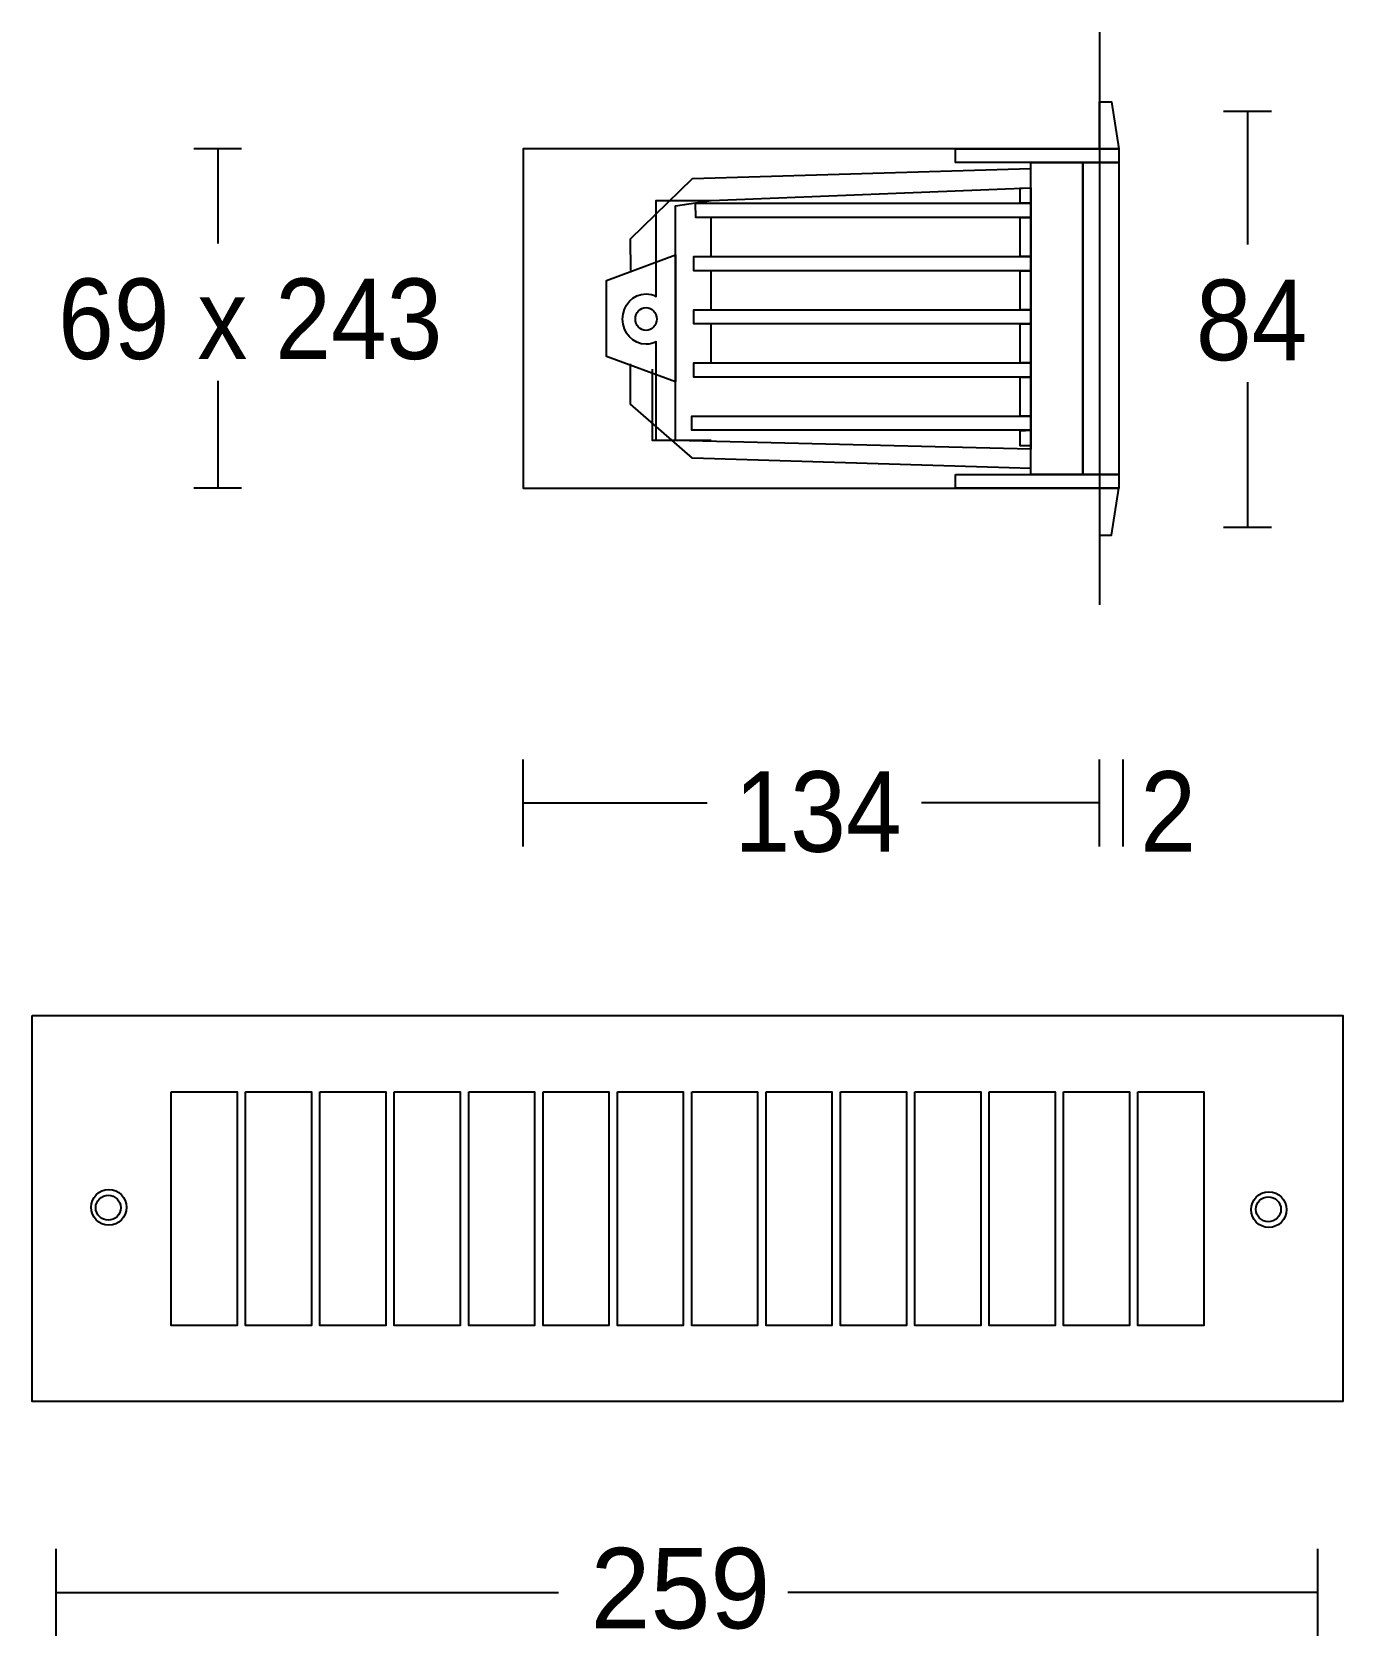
# Model space of a CAD drawing. Extents: x 0 to 204, y 6 to 255.
import ezdxf

# ---------------------------------------------------------------- set-up
doc = ezdxf.new("R2010")
doc.units = 0
doc.layers.add('LIVELLO_1', color=160, linetype='Continuous')
doc.styles.add('STD', font='txt')

# ---------------------------------------------------------------- blocks, each defined once
blk = doc.blocks.new('AI9-BLK1')
at = {"layer": 'LIVELLO_1', "color": 7}
for p, q in [((64, 126.05), (64, 37.11)), ((90.68, 113.71), (83.25, 113.71)), ((86.97, 113.71), (86.97, 93.04)), ((-69.24, 107.93), (-76.67, 107.93)), ((-72.95, 107.93), (-72.95, 93.22)), ((3.63, 97.25), (3.63, 91.2)), ((3.63, 97.25), (3.63, 91.2)), ((3.63, 88.83), (3.63, 82.94)), ((3.63, 88.83), (3.63, 82.94)), ((3.63, 80.72), (3.63, 74.67)), ((3.63, 80.72), (3.63, 74.67)), ((-72.95, 71.87), (-72.95, 55.23)), ((86.97, 71.7), (86.97, 49.1)), ((-69.24, 55.23), (-76.67, 55.23)), ((90.68, 49.1), (83.25, 49.1)), ((-25.5, -0.43), (-25.5, 13.1)), ((63.96, -0.43), (63.96, 13.1)), ((67.68, -0.43), (67.68, 13.09)), ((-25.5, 6.34), (3.08, 6.34)), ((63.96, 6.34), (36.34, 6.34)), ((-98.04, -123.01), (-98.04, -109.49)), ((97.91, -123.01), (97.91, -109.49)), ((-98.04, -116.25), (-20.01, -116.25)), ((97.91, -116.25), (15.57, -116.25))]:
    blk.add_line(p, q, dxfattribs=at)
for points in [[(64, 115.23), (65.85, 115.23), (66.97, 107.93), (64, 107.93)], [(41.62, 107.93), (66.97, 107.93), (66.97, 105.81), (41.62, 105.81)], [(41.62, 107.93), (66.97, 107.93), (66.97, 105.81), (41.62, 105.81)], [(61.38, 105.81), (61.38, 57.35), (53.32, 57.35), (53.32, 105.81)], [(61.38, 105.81), (61.38, 57.35), (53.32, 57.35), (53.32, 105.81)], [(66.96, 105.81), (66.96, 57.35), (61.38, 57.35), (61.38, 105.81)], [(66.96, 105.81), (66.96, 57.35), (61.38, 57.35), (61.38, 105.81)], [(53.32, 101.86), (53.32, 61.3), (-1.88, 62.6), (-1.88, 99.08), (3.69, 99.88)], [(53.32, 101.86), (53.32, 61.3), (-1.88, 62.6), (-1.88, 99.08), (3.69, 99.88)], [(53.32, 101.86), (53.32, 99.46), (51.67, 99.46), (51.67, 101.8)], [(53.32, 101.86), (53.32, 99.46), (51.67, 99.46), (51.67, 101.8)], [(53.32, 99.46), (53.32, 97.25), (1.27, 97.25), (1.25, 99.46)], [(53.32, 99.46), (53.32, 97.25), (1.27, 97.25), (1.25, 99.46)], [(53.32, 97.25), (53.32, 91.2), (51.67, 91.2), (51.67, 97.25)], [(53.32, 97.25), (53.32, 91.2), (51.67, 91.2), (51.67, 97.25)], [(-1.88, 91.44), (-1.88, 71.72), (-12.57, 75.69), (-12.57, 87.47)], [(-1.88, 91.44), (-1.88, 71.72), (-12.57, 75.69), (-12.57, 87.47)], [(53.32, 91.2), (53.32, 88.99), (1, 88.99), (1, 91.2)], [(53.32, 91.2), (53.32, 88.99), (1, 88.99), (1, 91.2)], [(53.32, 88.99), (53.32, 82.94), (51.67, 82.94), (51.67, 88.99)], [(53.32, 88.99), (53.32, 82.94), (51.67, 82.94), (51.67, 88.99)], [(53.32, 82.94), (53.32, 80.73), (1, 80.73), (1, 82.94)], [(53.32, 82.94), (53.32, 80.73), (1, 80.73), (1, 82.94)], [(53.32, 80.73), (53.32, 74.68), (51.67, 74.68), (51.67, 80.73)], [(53.32, 80.73), (53.32, 74.68), (51.67, 74.68), (51.67, 80.73)], [(53.32, 74.68), (53.32, 72.47), (1, 72.47), (1, 74.68)], [(53.32, 74.68), (53.32, 72.47), (1, 72.47), (1, 74.68)], [(53.32, 72.47), (53.32, 66.42), (51.67, 66.42), (51.67, 72.47)], [(53.32, 72.47), (53.32, 66.42), (51.67, 66.42), (51.67, 72.47)], [(53.32, 66.42), (53.32, 64.21), (0.67, 64.21), (0.67, 66.42)], [(53.32, 66.42), (53.32, 64.21), (0.67, 64.21), (0.67, 66.42)], [(53.32, 64.21), (53.32, 61.8), (51.67, 61.8), (51.67, 64.14)], [(53.32, 64.21), (53.32, 61.8), (51.67, 61.8), (51.67, 64.14)], [(41.62, 57.35), (66.97, 57.35), (66.97, 55.23), (41.62, 55.23)], [(41.62, 57.35), (66.97, 57.35), (66.97, 55.23), (41.62, 55.23)], [(64, 47.93), (65.85, 47.93), (66.97, 55.23), (64, 55.23)], [(-101.78, -26.68), (101.78, -26.68), (101.78, -86.63), (-101.78, -86.63)], [(-80.18, -38.5), (-69.95, -38.5), (-69.95, -74.82), (-80.18, -74.82)], [(-68.63, -38.5), (-58.4, -38.5), (-58.4, -74.82), (-68.63, -74.82)], [(-57.08, -38.5), (-46.85, -38.5), (-46.85, -74.82), (-57.08, -74.82)], [(-45.53, -38.5), (-35.3, -38.5), (-35.3, -74.82), (-45.53, -74.82)], [(-33.98, -38.5), (-23.75, -38.5), (-23.75, -74.82), (-33.98, -74.82)], [(-22.43, -38.5), (-12.2, -38.5), (-12.2, -74.82), (-22.43, -74.82)], [(-10.89, -38.5), (-0.66, -38.5), (-0.66, -74.82), (-10.89, -74.82)], [(0.66, -38.5), (10.89, -38.5), (10.89, -74.82), (0.66, -74.82)], [(12.21, -38.5), (22.44, -38.5), (22.44, -74.82), (12.21, -74.82)], [(23.75, -38.5), (33.99, -38.5), (33.99, -74.82), (23.75, -74.82)], [(35.3, -38.5), (45.53, -38.5), (45.53, -74.82), (35.3, -74.82)], [(46.85, -38.5), (57.08, -38.5), (57.08, -74.82), (46.85, -74.82)], [(58.4, -38.5), (68.63, -38.5), (68.63, -74.82), (58.4, -74.82)], [(69.95, -38.5), (80.18, -38.5), (80.18, -74.82), (69.95, -74.82)]]:
    blk.add_lwpolyline(points, close=True, dxfattribs=at)
for points in [[(66.97, 107.93), (-25.5, 107.93), (-25.5, 55.23), (66.97, 55.23)], [(-8.8, 89.03), (-8.84, 93.96), (0.8, 103.29), (53.32, 104.87)], [(53.36, 58.28), (0.8, 59.87), (-8.84, 68.27), (-8.84, 74.53)], [(-1.88, 62.6), (-5.42, 62.6), (-5.42, 73.72)], [(-1.88, 62.6), (-5.42, 62.6), (-5.42, 73.72)]]:
    blk.add_lwpolyline(points, dxfattribs=at)
for centre, radius in [((-89.87, -56.45), 2.76), ((-89.96, -56.52), 1.94), ((90.28, -56.81), 2.76), ((90.22, -56.76), 1.94)]:
    blk.add_circle(centre, radius, dxfattribs=at)
blk.add_ellipse((-6.44, 81.49), major_axis=(0, 1.78), ratio=0.932772, dxfattribs=at)
blk.add_ellipse((-6.44, 81.49), major_axis=(0, 1.78), ratio=0.932772, dxfattribs=at)
blk.add_open_spline([(3.69, 62.6), (3.69, 62.6), (-4.86, 62.6), (-4.86, 62.6), (-4.86, 62.6), (-4.86, 77.97), (-4.86, 77.97), (-5.34, 77.72), (-5.87, 77.58), (-6.44, 77.58), (-8.45, 77.58), (-10.08, 79.33), (-10.08, 81.48), (-10.08, 83.64), (-8.45, 85.39), (-6.44, 85.39), (-5.87, 85.39), (-5.34, 85.25), (-4.86, 85.01), (-4.86, 85.01), (-4.86, 99.88), (-4.86, 99.88), (-4.86, 99.88), (3.69, 99.88), (3.69, 99.88)], degree=3, knots=[0, 0, 0, 0, 1, 1, 1, 2, 2, 2, 3, 3, 3, 4, 4, 4, 5, 5, 5, 6, 6, 6, 7, 7, 7, 8, 8, 8, 8], dxfattribs=at)
blk.add_open_spline([(3.69, 62.6), (3.69, 62.6), (-4.86, 62.6), (-4.86, 62.6), (-4.86, 62.6), (-4.86, 77.97), (-4.86, 77.97), (-5.34, 77.72), (-5.87, 77.58), (-6.44, 77.58), (-8.45, 77.58), (-10.08, 79.33), (-10.08, 81.48), (-10.08, 83.64), (-8.45, 85.39), (-6.44, 85.39), (-5.87, 85.39), (-5.34, 85.25), (-4.86, 85.01), (-4.86, 85.01), (-4.86, 99.88), (-4.86, 99.88), (-4.86, 99.88), (3.69, 99.88), (3.69, 99.88)], degree=3, knots=[0, 0, 0, 0, 1, 1, 1, 2, 2, 2, 3, 3, 3, 4, 4, 4, 5, 5, 5, 6, 6, 6, 7, 7, 7, 8, 8, 8, 8], dxfattribs=at)
at = {"layer": 'LIVELLO_1', "color": 7, "char_height": 12.506, "attachment_point": 1, "style": 'STD'}
for s, insert in [('\\fMyriad Roman|b0|i0;\\H12.5060;\\W0.93;\\C7;69 x 243', (-97.74, 87.78)), ('\\fMyriad Roman|b0|i0;\\H12.5060;\\W0.93;\\C7;84', (78.95, 87.6)), ('\\fMyriad Roman|b0|i0;\\H12.5060;\\W0.93;\\C7;134', (7.3, 11.26)), ('\\fMyriad Roman|b0|i0;\\H12.5060;\\W0.93;\\C7;2', (70.32, 11.26)), ('\\fMyriad Roman|b0|i0;\\H12.5060;\\C7;259', (-15.05, -109.34))]:
    blk.add_mtext(s, dxfattribs=dict(at, insert=insert))

msp = doc.modelspace()

# ---------------------------------------------------------------- block references
at = {"layer": 'LIVELLO_1', "color": 7}
msp.add_blockref('AI9-BLK1', (102.061643, 128.607826), dxfattribs=at)

doc.saveas('drawing.dxf')
